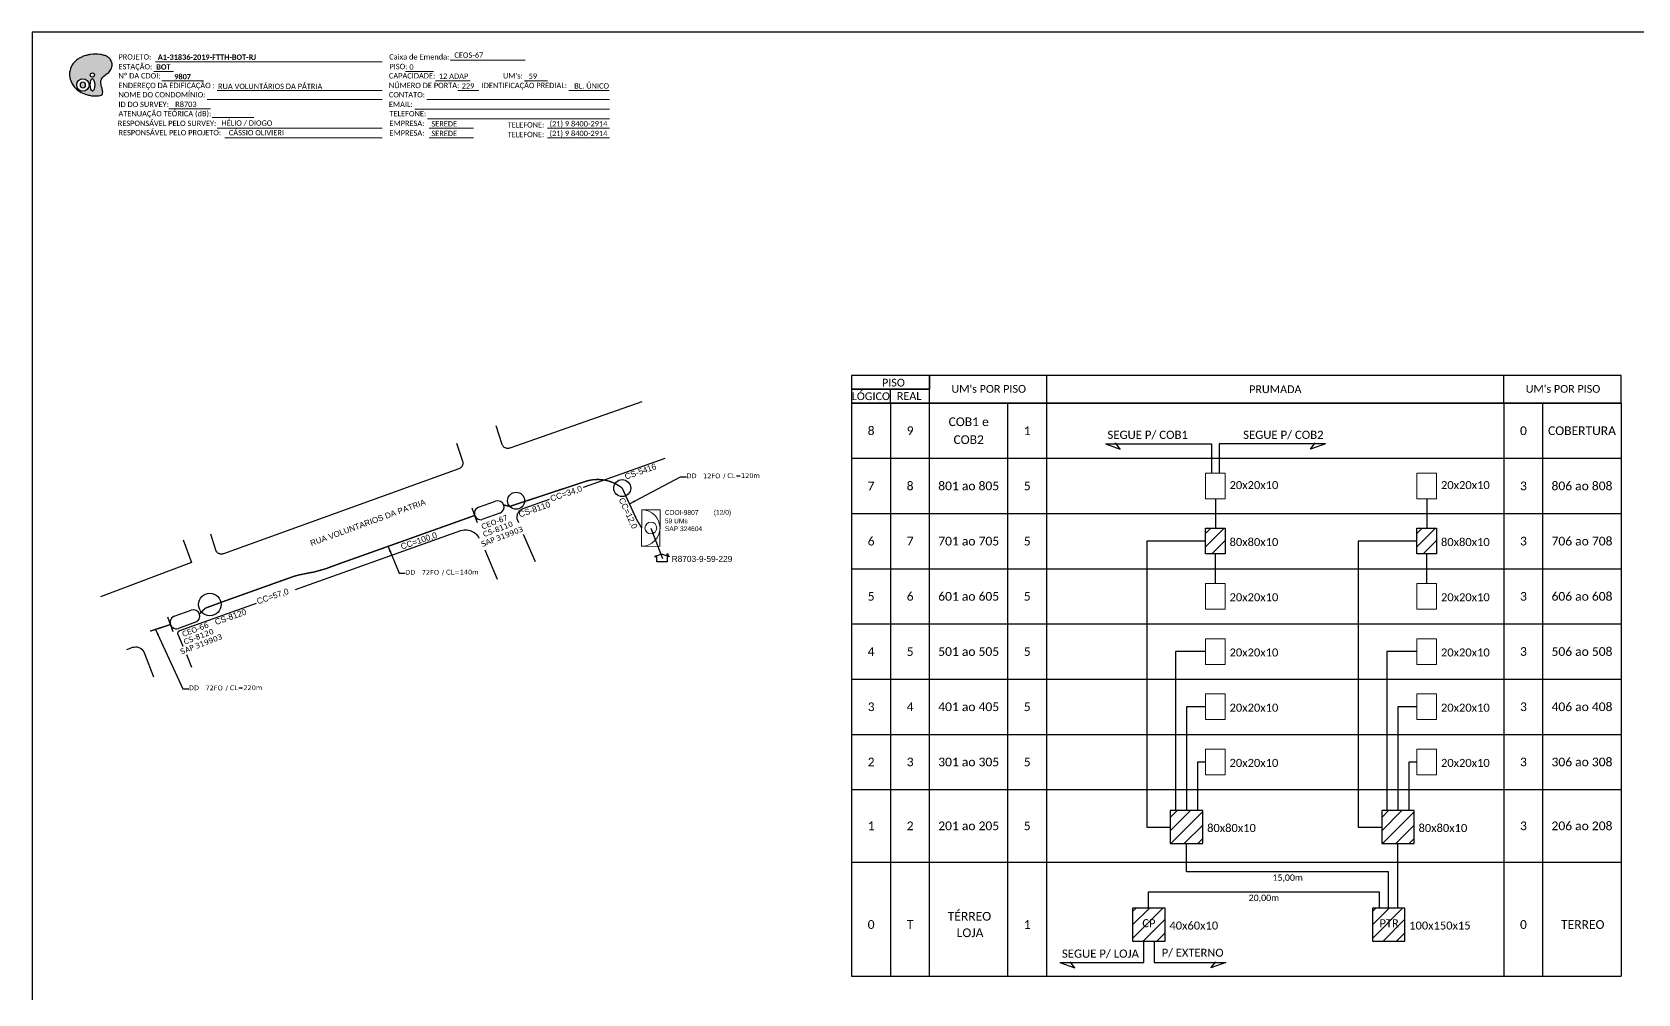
# Model space of a CAD drawing. Header units: millimetres. Extents: x 95 to 933, y 47 to 641.
# Drawn here: x 95 to 633, y 319 to 641 of the extents above; entities that cross this region are included whole.
import ezdxf
from ezdxf.enums import TextEntityAlignment as Align

# ---------------------------------------------------------------- set-up
doc = ezdxf.new("R2010")
doc.units = ezdxf.units.MM
doc.layers.add("20.0-LEGENDA DOS CDO'S", color=1, linetype='Continuous', lineweight=0)
doc.layers.add('20.1-CDO_INTERIOR', color=1, linetype='Continuous', lineweight=0)
for name, color, linetype in [('20.4-CEOS', 1, 'Continuous'), ('CAP a instalar', 1, 'Continuous'), ('label_cabos', 7, 'Continuous'), ('Legenda', 1, 'Continuous'), ('ml', 1, 'Continuous'), ('Segmento de Logradouro Texto', 238, 'Continuous'), ('surveys legendas', 7, 'Continuous')]:
    doc.layers.add(name, color=color, linetype=linetype)
doc.layers.add('DROP DE CLIENTE', color=140, linetype='Continuous', plot=False)
doc.layers.add('EXTRA', color=50, linetype='Continuous', plot=False)
doc.styles.add('ARIAL', font='arial.ttf')
doc.styles.add('DIGICADE', font='arial.ttf')
doc.styles.add('siredit', font='verdana.ttf')
doc.styles.add('WMF-Calibri0', font='calibri.ttf')
doc.styles.add('WMF-Calibri1', font='calibrib.ttf')
doc.dimstyles.new('CC', dxfattribs={"dimtxt": 0.8, "dimasz": 2, "dimexe": 0.18, "dimexo": 0.0625, "dimgap": 0.09, "dimtad": 0, "dimdec": 0, "dimrnd": 1, "dimzin": 0, "dimdsep": 46, "dimtxsty": 'siredit', "dimblk": 'NONE', "dimcen": 0, "dimse1": 1, "dimse2": 1, "dimsd1": 1, "dimsd2": 1, "dimclrt": 7, "dimadec": 0, "dimazin": 0, "dimtfac": 1, "dimtdec": 0, "dimtofl": 0, "dimtmove": 0, "dimatfit": 3, "dimfxl": 1, "dimtolj": 1, "dimtzin": 0, "dimarcsym": 0})

# ---------------------------------------------------------------- blocks, each defined once
blk = doc.blocks.new('OI')
h = blk.add_hatch(color=40)
edge = h.paths.add_edge_path()
edge.add_spline(control_points=[(4.35, -0.67), (3.92, -0.99), (3.26, -1.5), (2.81, -2.59), (2.9, -3.5), (3.06, -4.27), (3.31, -4.85), (3.37, -5.39), (3.4, -5.88), (3.2, -6.4), (2.54, -6.61), (1.65, -6.63), (0.55, -6.67), (-0.56, -6.42), (-1.61, -6.14), (-2.77, -5.61), (-3.92, -4.77), (-4.89, -3.7), (-5.34, -2.65), (-5.6, -1.94), (-5.85, -0.96), (-5.71, 0.47), (-5.1, 2.02), (-4.14, 3.02), (-3.3, 3.61), (-2.37, 4.16), (-1.36, 4.44), (-0.56, 4.7), (0.79, 4.85), (2.24, 4.97), (3.79, 4.57), (4.67, 4.21), (5.44, 3.65), (5.76, 2.99), (6.03, 2.21), (6.01, 1.46), (5.72, 0.64), (5.31, 0.08), (4.88, -0.38), (4.51, -0.55), (4.35, -0.67)], knot_values=[0, 0, 0, 0, 1.60434, 2.417191, 3.427595, 4.282808, 4.776746, 5.304182, 5.888771, 6.258406, 6.858137, 7.79129, 8.986195, 10.124242, 11.187857, 12.242908, 13.953784, 15.414161, 16.515391, 17.349188, 17.675853, 19.552021, 21.515531, 22.568638, 23.63245, 24.621084, 25.782718, 26.745347, 27.142653, 29.870543, 31.004649, 31.921532, 32.709589, 33.801391, 34.042471, 35.192333, 35.971461, 36.628871, 37.254359, 37.836911, 37.836911, 37.836911, 37.836911], degree=3, periodic=0)
h.paths.add_polyline_path([(1.13, -0.87, -1), (-0.04, -0.87, -1)], flags=16)
edge = h.paths.add_edge_path(flags=16)
edge.add_ellipse((0.56, -3.59), major_axis=(-0.02, 1.71), ratio=0.361305, start_angle=0, end_angle=360)
h.paths.add_polyline_path([(-0.36, -3.62, -1), (-3.8, -3.62, -1)], flags=16)
edge = h.paths.add_edge_path(flags=0)
edge.add_ellipse((-2.08, -3.62), major_axis=(0, 0.885), ratio=0.758294, start_angle=0, end_angle=360)
at = {"color": 40}
for centre, radius in [((-2.08, -3.62), 1.72), ((0.54, -0.87), 0.587)]:
    blk.add_circle(centre, radius, dxfattribs=at)
blk.add_ellipse((-2.08, -3.62), major_axis=(0, 0.885), ratio=0.758294, start_param=-3.141592653589792, end_param=3.141592653589792, dxfattribs=at)
blk.add_ellipse((0.56, -3.59), major_axis=(-0.02, 1.71), ratio=0.361305, dxfattribs=at)
at = {"color": 40, "start_tangent": (-0.800898, -0.598801), "end_tangent": (-0.800898, -0.598801)}
blk.add_spline([(4.35, -0.67), (3.2, -1.78), (2.9, -2.54), (2.92, -3.55), (3.12, -4.38), (3.28, -4.85), (3.37, -5.37), (3.35, -5.95), (3.2, -6.29), (2.66, -6.55), (1.73, -6.63), (0.54, -6.62), (-0.58, -6.41), (-1.6, -6.11), (-2.56, -5.67), (-3.95, -4.67), (-4.89, -3.56), (-5.37, -2.56), (-5.64, -1.78), (-5.72, -1.46), (-5.63, 0.42), (-4.84, 2.22), (-4.13, 2.99), (-3.27, 3.62), (-2.4, 4.09), (-1.3, 4.47), (-0.37, 4.72), (0.02, 4.77), (2.75, 4.8), (3.85, 4.53), (4.69, 4.16), (5.31, 3.68), (5.85, 2.73), (5.93, 2.5), (5.94, 1.35), (5.67, 0.62), (5.29, 0.08), (4.84, -0.36), (4.35, -0.67)], degree=3, dxfattribs=at)
blk = doc.blocks.new('CDOE_CT_POSTE')
at = {"layer": "20.0-LEGENDA DOS CDO'S", "color": 0, "style": 'ARIAL'}
for tag, p in [('CDO_N', (0.12, 5.25)), ('CORDOALHA', (0.12, 4.02)), ('SAP', (0.12, 2.96)), ('1:XX', (0.14, 1.23)), ('UMS', (0.14, 0.22))]:
    blk.add_attdef(tag, p, '', height=0.68, rotation=0.118, dxfattribs=at)
blk.add_attdef('FIBRAS_UTILIZADAS', text='', height=0.68, rotation=0.118, dxfattribs=at).set_placement((7.83, 5.26), align=Align.CENTER)
blk = doc.blocks.new('CDOI_PADRÃO')
at = {"layer": '20.1-CDO_INTERIOR', "color": 0, "lineweight": 18}
for p, q in [((3.07, 6.14), (-3.07, 6.14)), ((-3.07, 6.14), (-3.07, -6.14)), ((3.07, -6.14), (3.07, 6.14)), ((-3.07, -6.14), (3.07, -6.14))]:
    blk.add_line(p, q, dxfattribs=at)
for centre, major_axis, start_param, end_param in [((-3.07, 0), (4.34, 4.34), 3.926991, 7.068583), ((0, 0), (1.39, 1.39), 5.497787, 11.780972)]:
    blk.add_ellipse(centre, major_axis=major_axis, ratio=1, start_param=start_param, end_param=end_param, dxfattribs=at)
blk = doc.blocks.new('SURVEY_SURVEY')
for p, q in [((0, 0.0000127), (-0.0000126, 0.000009)), ((-0.0000126, 0.000009), (-0.0000086, 0.000009)), ((-0.0000086, 0), (-0.0000086, 0.000009)), ((0.0000086, 0), (-0.0000086, 0)), ((0, 0.0000127), (0.0000126, 0.000009)), ((0.0000084, 0.0000132), (0.0000098, 0.0000132)), ((0.0000084, 0.0000103), (0.0000084, 0.0000132)), ((0.0000126, 0.000009), (0.0000086, 0.000009)), ((0.0000086, 0.000009), (0.0000086, 0)), ((0.0000098, 0.0000132), (0.0000098, 0.0000099))]:
    blk.add_line(p, q)
blk = doc.blocks.new('LEGENDA DOS CABOS')
at = {"layer": 'EXTRA', "color": 0, "style": 'siredit'}
for tag, p in [('ID', (4.6, 0.97)), ('XX', (9.03, 0.97))]:
    blk.add_attdef(tag, text='', height=0.48, rotation=359.69, dxfattribs=at).set_placement(p, align=Align.MIDDLE_CENTER)
at = {"layer": 'Legenda', "color": 0, "style": 'siredit'}
for tag, p in [('TIPO_CABO', (1.31, 0)), ('CABO', (4.69, -0.05)), ('/', (6.81, -0.05)), ('METROS', (10.03, -0.05))]:
    blk.add_attdef(tag, text='', height=0.8, rotation=359.69, dxfattribs=at).set_placement(p, align=Align.MIDDLE_CENTER)
blk = doc.blocks.new('_None')

msp = doc.modelspace()

# ---------------------------------------------------------------- hatches: boundary and pattern name
h = msp.add_hatch()
h.set_pattern_fill('ANSI31', color=1, style=0)
h.set_pattern_definition([(45, (-763.5622, 191.2105), (-2.245064, 2.245064), [])])
h.paths.add_polyline_path([(494.8, 466.23), (494.8, 474.85), (488.17, 474.85), (488.17, 466.23)])
h = msp.add_hatch()
h.set_pattern_fill('ANSI31', color=1, style=0)
h.set_pattern_definition([(45, (-692.6953, 191.2105), (-2.245064, 2.245064), [])])
h.paths.add_polyline_path([(565.66, 466.23), (565.66, 474.85), (559.04, 474.85), (559.04, 466.23)])
h = msp.add_hatch()
h.set_pattern_fill('ANSI31', color=1, style=0)
h.set_pattern_definition([(45, (-706.6177, 209.717), (-2.245064, 2.245064), [])])
h.paths.add_polyline_path([(476.38, 380.21), (476.38, 369.17), (487.27, 369.17), (487.27, 380.21)])
h = msp.add_hatch()
h.set_pattern_fill('ANSI31', color=1, style=0)
h.set_pattern_definition([(45, (-635.7508, 209.717), (-2.245064, 2.245064), [])])
h.paths.add_polyline_path([(547.25, 380.21), (547.25, 369.17), (558.13, 369.17), (558.13, 380.21)])
h = msp.add_hatch()
h.set_pattern_fill('ANSI31', color=1, style=0)
h.set_pattern_definition([(45, (-1578.645, 243.702), (-2.245064, 2.245064), [])])
h.paths.add_polyline_path([(474.64, 336.47), (474.64, 347.51), (463.75, 347.51), (463.75, 336.47)])
h.paths.add_polyline_path([(465.45, 340.45), (473.32, 340.45), (473.32, 344.47), (465.45, 344.47)], flags=24)
h = msp.add_hatch()
h.set_pattern_fill('ANSI31', color=1, style=0)
h.set_pattern_definition([(45, (-1498.2742, 243.702), (-2.245064, 2.245064), [])])
h.paths.add_polyline_path([(555.01, 336.47), (555.01, 347.51), (544.13, 347.51), (544.13, 336.47)])
h.paths.add_polyline_path([(545.82, 340.45), (553.7, 340.45), (553.7, 344.47), (545.82, 344.47)], flags=24)

# ---------------------------------------------------------------- linework, layer by layer
for p, q in [((369.56, 516.8), (369.56, 324.71)), ((395.72, 516.8), (588.21, 516.8)), ((369.56, 362.93), (627.45, 362.93)), ((369.56, 324.71), (627.45, 324.71))]:
    msp.add_line(p, q)
for points in [[(94.87, 47.16), (933.44, 47.16), (933.44, 641.16), (94.87, 641.16), (94.87, 47.16)], [(395.72, 516.8), (627.45, 516.8), (627.45, 526.1), (395.72, 526.1), (395.72, 526.1), (395.72, 521.45)], [(434.96, 516.8), (434.96, 526.1)], [(588.21, 516.8), (588.21, 526.1)], [(369.56, 516.8), (627.45, 516.8)], [(369.56, 516.8), (627.45, 516.8)], [(627.45, 516.8), (369.56, 516.8)], [(627.45, 516.8), (369.56, 516.8)], [(369.56, 516.8), (627.45, 516.8)], [(369.56, 516.8), (627.45, 516.8)], [(382.64, 516.8), (382.64, 521.45)], [(382.64, 516.8), (382.64, 324.71)], [(395.72, 324.71), (395.72, 516.8)], [(421.88, 324.71), (421.88, 516.8)], [(434.96, 324.71), (434.96, 516.8)], [(588.21, 516.8), (588.21, 324.71)], [(601.29, 324.71), (601.29, 516.8)], [(627.45, 516.8), (627.45, 324.71)], [(369.56, 498.3), (627.45, 498.3)], [(369.56, 479.79), (627.45, 479.79)], [(369.56, 479.79), (627.45, 479.79)], [(369.56, 479.79), (627.45, 479.79)], [(369.56, 461.29), (627.45, 461.29)], [(369.56, 442.78), (627.45, 442.78)], [(369.56, 424.27), (627.45, 424.27)], [(369.56, 405.77), (627.45, 405.77)], [(369.56, 387.26), (627.45, 387.26)]]:
    msp.add_lwpolyline(points)
at = {"color": 7, "lineweight": 0}
for points in [[(136.21, 631.22), (212.18, 631.22)], [(235.02, 631.71), (260.16, 631.71)], [(135.7, 627.94), (142.25, 627.94)], [(138.36, 624.87), (152.3, 624.87)], [(219.98, 627.99), (229.46, 627.99)], [(230.03, 624.87), (241.65, 624.87)], [(259.97, 624.87), (267.64, 624.87)], [(156.93, 621.64), (212.18, 621.64)], [(237.61, 621.64), (244.56, 621.64)], [(274.79, 621.64), (288.34, 621.64)], [(140.68, 615.46), (154.62, 615.46)], [(153.52, 618.52), (212.18, 618.52)], [(223.11, 615.29), (288.37, 615.29)], [(227.15, 618.52), (288.37, 618.52)], [(155.21, 612.49), (169.16, 612.49)], [(156.93, 608.94), (212.18, 608.94)], [(227.39, 612.05), (288.37, 612.05)], [(228, 608.94), (242.8, 608.94)], [(267.6, 608.94), (288.37, 608.94)], [(159.42, 605.7), (212.18, 605.7)], [(228, 605.7), (242.8, 605.7)], [(267.6, 605.7), (288.37, 605.7)]]:
    msp.add_lwpolyline(points, dxfattribs=at)
at = {"color": 0}
for points in [[(369.56, 521.45), (395.72, 521.45), (395.72, 526.1), (369.56, 526.1)], [(369.56, 516.8), (395.72, 516.8), (395.72, 521.45), (369.56, 521.45)]]:
    msp.add_lwpolyline(points, close=True, dxfattribs=at)
at = {"linetype": 'Continuous'}
for points in [[(299.23, 517.21), (255.01, 501.72), (255, 501.71), (254.8, 501.65), (254.59, 501.62), (254.38, 501.6), (254.17, 501.61), (253.96, 501.64), (253.76, 501.69), (253.56, 501.76), (253.38, 501.85), (253.2, 501.96), (253.03, 502.09), (252.88, 502.24), (252.75, 502.4), (252.63, 502.57), (252.53, 502.76), (252.46, 502.95), (250.47, 509.17)], [(237.13, 503.4), (239.15, 497.29), (239.19, 497.15), (239.23, 496.95), (239.25, 496.74), (239.24, 496.53), (239.22, 496.32), (239.17, 496.12), (239.1, 495.92), (239.01, 495.73), (238.9, 495.55), (238.78, 495.38), (238.63, 495.23), (238.47, 495.09), (238.3, 494.97), (238.12, 494.87), (237.93, 494.79), (159, 466.31)], [(286.08, 490.9), (307.09, 498.37)], [(279.64, 488.62), (286.08, 490.9), (286.08, 490.9)], [(257.97, 476.65), (257.69, 477.43), (257.59, 477.73), (257.51, 478.03), (257.46, 478.34), (257.45, 478.66), (257.47, 478.97), (257.52, 479.28), (257.61, 479.58), (257.73, 479.87), (257.87, 480.15), (258.05, 480.41), (258.25, 480.65), (258.47, 480.87), (258.72, 481.07), (258.98, 481.24), (259.26, 481.38), (259.49, 481.46), (268.27, 484.58)], [(183.15, 454.33), (238.63, 474.05), (238.63, 474.05)], [(238.63, 474.05), (239.13, 474.19), (239.64, 474.28), (240.16, 474.31), (240.68, 474.29), (241.19, 474.21), (241.69, 474.09), (242.18, 473.91), (242.64, 473.68), (243.08, 473.4), (243.49, 473.08), (243.86, 472.71), (244.19, 472.32), (244.47, 471.88), (244.65, 471.54)], [(145.53, 470.97), (148.27, 463.34), (117.79, 451.91)], [(163.93, 468.09), (159, 466.31), (158.98, 466.3), (158.78, 466.24), (158.57, 466.2), (158.37, 466.19), (158.16, 466.2), (157.95, 466.22), (157.75, 466.27), (157.55, 466.34), (157.36, 466.44), (157.18, 466.55), (157.02, 466.67), (156.87, 466.82), (156.73, 466.98), (156.61, 467.15), (156.51, 467.34), (156.44, 467.53), (154.76, 472.84)], [(263.56, 463.55), (259.6, 472.73)], [(246.62, 467.6), (250.73, 457.82)], [(145.29, 435.77), (143.82, 439.24), (143.8, 439.28), (143.77, 439.38), (143.75, 439.48), (143.74, 439.59), (143.74, 439.69), (143.75, 439.79), (143.78, 439.9), (143.81, 440), (143.85, 440.09), (143.91, 440.18), (143.97, 440.26), (144.04, 440.34), (144.12, 440.41), (144.21, 440.47), (144.3, 440.52), (144.39, 440.56), (170.11, 449.69)], [(126.58, 434.23), (128.6, 434.95), (128.8, 435.01), (128.96, 435.05)], [(132.53, 432.87), (135.6, 425.1)], [(145.5, 435.27), (145.29, 435.77)], [(148.4, 428.22), (146.68, 432.4)]]:
    msp.add_lwpolyline(points, dxfattribs=at)
at = {"color": 3}
for points in [[(454.62, 503.2), (490.22, 503.2), (490.22, 493.31)], [(454.62, 503.2), (459.61, 501.4)], [(459.61, 501.4), (458.02, 503.47)], [(528.35, 503.2), (492.75, 503.2), (492.75, 493.31)], [(523.36, 501.4), (524.95, 503.47)], [(528.35, 503.2), (523.36, 501.4)], [(491.49, 484.69), (491.49, 474.81)], [(562.35, 484.69), (562.35, 474.81)], [(488.17, 470.52), (468.48, 470.52), (468.48, 374.69), (476.38, 374.69)], [(559.04, 470.52), (539.35, 470.52), (539.35, 374.69), (547.25, 374.69)], [(491.49, 456.34), (491.49, 466.23)], [(562.35, 456.34), (562.35, 466.23)], [(488.17, 433.53), (478.14, 433.53), (478.14, 380.21)], [(559.04, 433.53), (549.01, 433.53), (549.01, 380.21)], [(488.17, 415.02), (481.82, 415.02), (481.82, 380.21)], [(559.04, 415.02), (552.69, 415.02), (552.69, 380.21)], [(488.17, 396.5), (485.5, 396.5), (485.5, 380.21)], [(559.04, 396.5), (556.37, 396.5), (556.37, 380.21)], [(549.57, 347.51), (549.57, 359.68), (481.82, 359.68), (481.82, 369.17)], [(552.69, 347.51), (552.69, 369.17)], [(546.45, 347.51), (546.45, 352.9), (469.01, 352.9), (469.01, 347.51)], [(439.36, 329.28), (467.48, 329.28), (467.48, 336.47)], [(439.36, 329.28), (444.35, 327.48)], [(444.35, 327.48), (442.76, 329.55)]]:
    msp.add_lwpolyline(points, dxfattribs=at)
at = {"color": 0, "lineweight": 0}
for points in [[(488.17, 484.69), (494.8, 484.69), (494.8, 493.31), (488.17, 493.31)], [(559.04, 484.69), (565.66, 484.69), (565.66, 493.31), (559.04, 493.31)], [(488.17, 456.34), (494.8, 456.34), (494.8, 447.72), (488.17, 447.72)], [(559.04, 456.34), (565.66, 456.34), (565.66, 447.72), (559.04, 447.72)], [(488.17, 437.84), (494.8, 437.84), (494.8, 429.22), (488.17, 429.22)], [(559.04, 437.84), (565.66, 437.84), (565.66, 429.22), (559.04, 429.22)], [(488.17, 419.33), (494.8, 419.33), (494.8, 410.71), (488.17, 410.71)], [(559.04, 419.33), (565.66, 419.33), (565.66, 410.71), (559.04, 410.71)], [(488.17, 400.82), (494.8, 400.82), (494.8, 392.2), (488.17, 392.2)], [(559.04, 400.82), (565.66, 400.82), (565.66, 392.2), (559.04, 392.2)]]:
    msp.add_lwpolyline(points, close=True, dxfattribs=at)
at = {"color": 10}
for points in [[(488.17, 474.85), (494.8, 474.85), (494.8, 466.23), (488.17, 466.23)], [(559.04, 474.85), (565.66, 474.85), (565.66, 466.23), (559.04, 466.23)], [(487.27, 380.21), (476.38, 380.21), (476.38, 369.17), (487.27, 369.17)], [(558.13, 380.21), (547.25, 380.21), (547.25, 369.17), (558.13, 369.17)], [(555.01, 347.51), (544.13, 347.51), (544.13, 336.47), (555.01, 336.47)]]:
    msp.add_lwpolyline(points, close=True, dxfattribs=at)
at = {"linetype": 'Continuous'}
msp.add_lwpolyline([(128.96, 435.05, -0.39006), (132.53, 432.87, -0.550214)], format="xyb", dxfattribs=at)
at = {"color": 1}
msp.add_lwpolyline([(474.64, 347.51), (463.75, 347.51), (463.75, 336.47), (474.64, 336.47)], close=True, dxfattribs=at)
for points in [[(470.92, 336.47), (470.92, 329.28), (495, 329.28)], [(490.01, 327.48), (491.6, 329.55)], [(495, 329.28), (490.01, 327.48)]]:
    msp.add_lwpolyline(points, dxfattribs=at)
at = {"layer": '20.4-CEOS', "color": 5}
for p, q in [((244.52, 481.88), (250.18, 483.93)), ((251.64, 479.89), (245.98, 477.85))]:
    msp.add_line(p, q, dxfattribs=at)
at = {"layer": '20.4-CEOS', "color": 7}
for p, q in [((142.54, 445.33), (148.2, 447.37)), ((149.65, 443.34), (143.99, 441.29))]:
    msp.add_line(p, q, dxfattribs=at)
at = {"layer": '20.4-CEOS', "color": 5}
msp.add_lwpolyline([(244.11, 476.71), (242.35, 481.57)], dxfattribs=at)
at = {"layer": '20.4-CEOS', "color": 7}
msp.add_lwpolyline([(142.12, 440.15), (140.37, 445.02)], dxfattribs=at)
at = {"layer": '20.4-CEOS', "color": 5}
for centre, start, end in [((245.25, 479.87), 109.8317, 289.8317), ((250.91, 481.91), 289.8317, 109.8317)]:
    msp.add_arc(centre, 2.15, start, end, dxfattribs=at)
at = {"layer": '20.4-CEOS', "color": 7}
for centre, start, end in [((148.93, 445.35), 289.8317, 109.8317), ((143.26, 443.31), 109.8317, 289.8317)]:
    msp.add_arc(centre, 2.15, start, end, dxfattribs=at)
at = {"layer": 'CAP a instalar', "color": 1, "ltscale": 7, "const_width": 0.467}
msp.add_lwpolyline([(254.99, 482.19), (280.91, 490.73, -0.242567), (292.67, 488.3, -0.692745)], format="xyb", dxfattribs=at)
for points in [[(292.67, 488.3), (297.53, 477.72), (299.2, 474.93)], [(254.99, 482.19), (252.93, 482.64)]]:
    msp.add_lwpolyline(points, dxfattribs=at)
at = {"layer": 'CAP a instalar', "color": 7, "ltscale": 7, "const_width": 0.467}
for points in [[(196.98, 462.65), (243.23, 479.14)], [(159.68, 450.55), (182.49, 458.69)], [(150.94, 446.08), (152.98, 448.09)], [(152.98, 448.09), (159.68, 450.55)], [(134.41, 440.35), (141.25, 442.58)]]:
    msp.add_lwpolyline(points, dxfattribs=at)
for points in [[(196.98, 462.65, -0.061326), (185.74, 459.49, -0.539236)], [(182.49, 458.69, -0.037918), (185.74, 459.49, -0.037918)]]:
    msp.add_lwpolyline(points, format="xyb", dxfattribs=at)
at = {"layer": 'DROP DE CLIENTE'}
msp.add_lwpolyline([(302.27, 474.93), (306.2, 464.66)], dxfattribs=at)
at = {"layer": 'ml', "color": 5}
for centre, radius in [((292.67, 488.3), 2.85), ((257.12, 484.09), 2.85), ((154.46, 449.27), 3.77)]:
    msp.add_circle(centre, radius, dxfattribs=at)

# ---------------------------------------------------------------- block references
at = {"color": 7, "xscale": 1.213923925163967, "yscale": 1.213923925163954, "zscale": 1.213923925163967, "rotation": 0.1532896023949059}
msp.add_blockref('OI', (114.41, 627.85), dxfattribs=at)
at = {"layer": 'CAP a instalar', "color": 1, "ltscale": 7, "rotation": 359.865006255441}
msp.add_blockref('CDOI_PADRÃO', (302.27, 474.93), dxfattribs=at)
at = {"layer": 'CAP a instalar', "color": 1, "ltscale": 7}
ref = msp.add_blockref('CDOE_CT_POSTE', (306.44, 467.23), dxfattribs=dict(at, xscale=2.348476415905131, yscale=2.348476415500045, zscale=2.348476415880248, rotation=357.6088932335028))
ref.add_attrib('CDO_N', 'CDOI-9807', (306.96, 479.35), dxfattribs={"layer": "20.0-LEGENDA DOS CDO'S", "color": 0, "height": 1.597, "rotation": 359.9431, "style": 'ARIAL'})
ref.add_attrib('CORDOALHA', '59 UMs', (306.95, 476.51), dxfattribs={"layer": "20.0-LEGENDA DOS CDO'S", "color": 0, "height": 1.597, "rotation": 359.9431, "style": 'ARIAL'})
ref.add_attrib('SAP', 'SAP 324604', (306.95, 473.9), dxfattribs={"layer": "20.0-LEGENDA DOS CDO'S", "color": 0, "height": 1.597, "rotation": 359.9431, "style": 'ARIAL'})
ref.add_attrib('FIBRAS_UTILIZADAS', '(12/0)', dxfattribs={"layer": "20.0-LEGENDA DOS CDO'S", "color": 0, "height": 1.597, "rotation": 359.9431, "style": 'ARIAL'}).set_placement((326.26, 479.37), align=Align.CENTER)
at = {"layer": 'label_cabos'}
ref = msp.add_blockref('LEGENDA DOS CABOS', (313.29, 492.43), dxfattribs=dict(at, xscale=2.000000000023084, yscale=2, zscale=2.000000000000556, rotation=0.4583684524426541))
ref.add_attrib('CABO', '12FO', dxfattribs={"layer": 'Legenda', "color": 0, "height": 1.6, "rotation": 0.1484, "style": 'siredit'}).set_placement((322.66, 492.4), align=Align.MIDDLE_CENTER)
ref.add_attrib('METROS', 'CL=120m', dxfattribs={"layer": 'Legenda', "color": 0, "height": 1.6, "rotation": 0.1484, "style": 'siredit'}).set_placement((333.35, 492.49), align=Align.MIDDLE_CENTER)
ref.add_attrib('/', '/', dxfattribs={"layer": 'Legenda', "color": 0, "height": 1.6, "rotation": 0.1484, "style": 'siredit'}).set_placement((326.9, 492.43), align=Align.MIDDLE_CENTER)
ref.add_attrib('TIPO_CABO', 'DD', dxfattribs={"layer": 'Legenda', "color": 0, "height": 1.6, "rotation": 0.1484, "style": 'siredit'}).set_placement((315.91, 492.44), align=Align.MIDDLE_CENTER)
ref = msp.add_blockref('LEGENDA DOS CABOS', (218.99, 460.1), dxfattribs=dict(at, xscale=2.000000000023084, yscale=2, zscale=2.000000000000556, rotation=0.4583684524426541))
ref.add_attrib('CABO', '72FO', dxfattribs={"layer": 'Legenda', "color": 0, "height": 1.6, "rotation": 0.1484, "style": 'siredit'}).set_placement((228.37, 460.07), align=Align.MIDDLE_CENTER)
ref.add_attrib('METROS', 'CL=140m', dxfattribs={"layer": 'Legenda', "color": 0, "height": 1.6, "rotation": 0.1484, "style": 'siredit'}).set_placement((239.06, 460.15), align=Align.MIDDLE_CENTER)
ref.add_attrib('/', '/', dxfattribs={"layer": 'Legenda', "color": 0, "height": 1.6, "rotation": 0.1484, "style": 'siredit'}).set_placement((232.61, 460.1), align=Align.MIDDLE_CENTER)
ref.add_attrib('TIPO_CABO', 'DD', dxfattribs={"layer": 'Legenda', "color": 0, "height": 1.6, "rotation": 0.1484, "style": 'siredit'}).set_placement((221.62, 460.11), align=Align.MIDDLE_CENTER)
ref = msp.add_blockref('LEGENDA DOS CABOS', (146.51, 421.35), dxfattribs=dict(at, xscale=2.000000000023084, yscale=2, zscale=2.000000000000556, rotation=0.4583684524426541))
ref.add_attrib('CABO', '72FO', dxfattribs={"layer": 'Legenda', "color": 0, "height": 1.6, "rotation": 0.1484, "style": 'siredit'}).set_placement((155.88, 421.32), align=Align.MIDDLE_CENTER)
ref.add_attrib('METROS', 'CL=220m', dxfattribs={"layer": 'Legenda', "color": 0, "height": 1.6, "rotation": 0.1484, "style": 'siredit'}).set_placement((166.57, 421.41), align=Align.MIDDLE_CENTER)
ref.add_attrib('/', '/', dxfattribs={"layer": 'Legenda', "color": 0, "height": 1.6, "rotation": 0.1484, "style": 'siredit'}).set_placement((160.12, 421.35), align=Align.MIDDLE_CENTER)
ref.add_attrib('TIPO_CABO', 'DD', dxfattribs={"layer": 'Legenda', "color": 0, "height": 1.6, "rotation": 0.1484, "style": 'siredit'}).set_placement((149.13, 421.36), align=Align.MIDDLE_CENTER)
at = {"layer": 'surveys legendas', "color": 0, "xscale": 200000, "yscale": 200000, "zscale": 200000}
msp.add_blockref('SURVEY_SURVEY', (306.04, 463.59), dxfattribs=at)

# ---------------------------------------------------------------- texts
at = {"color": 7, "lineweight": 0, "style": 'WMF-Calibri0'}
for s, height, p in [('PROJETO:', 1.793, (123.81, 631.97)), ('ESTAÇÃO:', 1.793, (123.81, 628.69)), ('Caixa de Emenda:', 1.7927, (214.57, 631.97)), ('PISO:', 1.793, (214.64, 628.73)), ('Nº DA CDOI:', 1.7927, (123.81, 625.62)), ('ENDEREÇO DA EDIFICAÇÃO :', 1.7927, (123.81, 622.38)), ('CAPACIDADE:', 1.7927, (214.46, 625.62)), ('NÚMERO DE PORTA:', 1.7927, (214.46, 622.38)), ('IDENTIFICAÇÃO PREDIAL:', 1.7927, (245.54, 622.38)), ("UM's:", 1.793, (252.7, 625.62)), ('NOME DO CONDOMÍNIO:', 1.7927, (123.81, 619.27)), ('CONTATO:', 1.793, (214.46, 619.27)), ('ATENUAÇÃO TEÓRICA (dB):', 1.7927, (123.81, 612.92)), ('ID DO SURVEY:', 1.7927, (123.81, 616.03)), ('EMAIL:', 1.793, (214.46, 616.03)), ('TELEFONE:', 1.793, (214.64, 612.92)), ('RESPONSÁVEL PELO SURVEY:', 1.7927, (123.57, 609.68)), ('RESPONSÁVEL PELO PROJETO:', 1.7927, (123.81, 606.57)), ('EMPRESA:', 1.793, (214.64, 609.68)), ('EMPRESA:', 1.793, (214.64, 606.45)), ('TELEFONE:', 1.793, (254.24, 609.18)), ('TELEFONE:', 1.793, (254.24, 605.94))]:
    msp.add_text(s, height=height, dxfattribs=at).set_placement(p)
at = {"color": 7}
for s, height, style, p in [('BOT', 1.793, 'WMF-Calibri1', (136.49, 628.59)), ('A1-31836-2019-FTTH-BOT-RJ', 1.7927, 'WMF-Calibri1', (137.01, 631.87)), ('0', 1.79, 'WMF-Calibri0', (221.33, 628.58)), ('CEOS-67', 1.793, 'WMF-Calibri0', (236.42, 632.55)), ('RUA VOLUNTÁRIOS DA PÁTRIA', 1.7927, 'WMF-Calibri0', (157.19, 622.1)), ('12 ADAP', 1.793, 'WMF-Calibri0', (231.2, 625.49)), ('59', 1.793, 'WMF-Calibri0', (261.32, 625.47)), ('BL. ÚNICO', 1.793, 'WMF-Calibri0', (276.57, 622.23)), ('229', 1.793, 'WMF-Calibri0', (238.86, 622.23)), ('   R8703', 1.793, 'WMF-Calibri0', (140.94, 616.07)), ('HÉLIO / DIOGO', 1.7927, 'WMF-Calibri0', (158.33, 609.78)), ('CÁSSIO OLIVIERI', 1.7927, 'WMF-Calibri0', (160.82, 606.54)), ('SEREDE', 1.793, 'WMF-Calibri0', (228.7, 609.54)), ('(21) 9 8400-2914', 1.7927, 'WMF-Calibri0', (268.31, 609.54)), ('(21) 9 8400-2914', 1.7927, 'WMF-Calibri0', (268.31, 606.3)), ('SEREDE', 1.793, 'WMF-Calibri0', (228.7, 606.3)), ('SEGUE P/ COB1', 2.742, 'WMF-Calibri0', (455.31, 504.81)), ('SEGUE P/ COB2', 2.742, 'WMF-Calibri0', (500.79, 504.81)), ('20x20x10', 2.682, 'WMF-Calibri0', (496.25, 487.98)), ('20x20x10', 2.682, 'WMF-Calibri0', (567.11, 487.98)), ('80x80x10', 2.682, 'WMF-Calibri0', (496.25, 468.89)), ('80x80x10', 2.682, 'WMF-Calibri0', (567.11, 468.89)), ('20x20x10', 2.682, 'WMF-Calibri0', (496.25, 450.38)), ('20x20x10', 2.682, 'WMF-Calibri0', (567.11, 450.38)), ('20x20x10', 2.682, 'WMF-Calibri0', (496.25, 431.88)), ('20x20x10', 2.682, 'WMF-Calibri0', (567.11, 431.88)), ('20x20x10', 2.682, 'WMF-Calibri0', (496.25, 413.37)), ('20x20x10', 2.682, 'WMF-Calibri0', (567.11, 413.37)), ('20x20x10', 2.682, 'WMF-Calibri0', (496.25, 394.86)), ('20x20x10', 2.682, 'WMF-Calibri0', (567.11, 394.86)), ('80x80x10', 2.682, 'WMF-Calibri0', (488.72, 373.04)), ('80x80x10', 2.682, 'WMF-Calibri0', (559.58, 373.04)), ('40x60x10', 2.682, 'WMF-Calibri0', (476.09, 340.34)), ('PTR', 2.682, 'WMF-Calibri0', (546.49, 341.13)), ('100x150x15', 2.682, 'WMF-Calibri0', (556.46, 340.34)), ('SEGUE P/ LOJA', 2.742, 'WMF-Calibri0', (440.05, 330.89)), ('P/ EXTERNO', 2.682, 'WMF-Calibri0', (473.5, 331.24))]:
    msp.add_text(s, height=height, dxfattribs=dict(at, style=style)).set_placement(p)
for s, height, style, p in [('9807', 1.793, 'WMF-Calibri1', (145.33, 625.33)), ('CP', 2.682, 'WMF-Calibri0', (469.2, 341.13))]:
    msp.add_text(s, height=height, dxfattribs=dict(at, style=style)).set_placement(p, align=Align.CENTER)
at = {"color": 0, "style": 'WMF-Calibri0'}
for s, height, p in [('     PISO', 2.6, (375.17, 522.37)), ("UM's POR PISO", 2.5999, (403.01, 520.27)), ("UM's POR PISO", 2.5999, (595.5, 520.27)), ('  LÓGICO', 2.6, (367.77, 517.81)), ('    REAL', 2.6, (381.06, 517.88))]:
    msp.add_text(s, height=height, dxfattribs=at).set_placement(p)
msp.add_text('PRUMADA', height=2.6, dxfattribs=at).set_placement((511.58, 521.45), align=Align.MIDDLE_CENTER)
at = {"color": 7, "linetype": 'Continuous', "style": 'WMF-Calibri0'}
for s, height, p in [('COB1 e', 2.911, (408.8, 510.55)), ('8', 2.91, (376.1, 507.55)), ('9', 2.91, (389.18, 507.55)), ('COB2', 2.911, (408.8, 504.55)), ('1', 2.91, (428.42, 507.55)), ('0', 2.91, (594.75, 507.55)), ('COBERTURA', 2.911, (614.37, 507.55)), ('7', 2.91, (376.1, 489.05)), ('8', 2.91, (389.18, 489.05)), ('801 ao 805', 2.911, (408.8, 489.05)), ('5', 2.91, (428.42, 489.05)), ('3', 2.91, (594.75, 489.05)), ('806 ao 808', 2.911, (614.37, 489.05)), ('6', 2.91, (376.1, 470.54)), ('7', 2.91, (389.18, 470.54)), ('701 ao 705', 2.911, (408.8, 470.54)), ('5', 2.91, (428.42, 470.54)), ('3', 2.91, (594.75, 470.54)), ('706 ao 708', 2.911, (614.37, 470.54)), ('5', 2.91, (376.1, 452.03)), ('6', 2.91, (389.18, 452.03)), ('601 ao 605', 2.911, (408.8, 452.03)), ('5', 2.91, (428.42, 452.03)), ('3', 2.91, (594.75, 452.03)), ('606 ao 608', 2.911, (614.37, 452.03)), ('4', 2.91, (376.1, 433.53)), ('5', 2.91, (389.18, 433.53)), ('501 ao 505', 2.911, (408.8, 433.53)), ('5', 2.91, (428.42, 433.53)), ('3', 2.91, (594.75, 433.53)), ('506 ao 508', 2.911, (614.37, 433.53)), ('3', 2.91, (376.1, 415.02)), ('4', 2.91, (389.18, 415.02)), ('401 ao 405', 2.911, (408.8, 415.02)), ('5', 2.91, (428.42, 415.02)), ('3', 2.91, (594.75, 415.02)), ('406 ao 408', 2.911, (614.37, 415.02)), ('2', 2.91, (376.1, 396.51)), ('3', 2.91, (389.18, 396.51)), ('301 ao 305', 2.911, (408.8, 396.51)), ('5', 2.91, (428.42, 396.51)), ('3', 2.91, (594.75, 396.51)), ('306 ao 308', 2.911, (614.37, 396.51)), ('1', 2.91, (376.1, 375.1)), ('2', 2.91, (389.18, 375.1)), ('201 ao 205', 2.911, (408.8, 375.1)), ('5', 2.91, (428.42, 375.1)), ('3', 2.91, (594.75, 375.1)), ('206 ao 208', 2.911, (614.37, 375.1)), ('TÉRREO', 2.911, (409.06, 344.79)), ('0', 2.91, (376.1, 342.03)), ('T', 2.91, (389.18, 342.03)), ('LOJA', 2.911, (409.26, 339.26)), ('1', 2.91, (428.42, 342.03)), ('0', 2.91, (594.75, 342.03)), ('TERREO', 2.911, (614.63, 342.03))]:
    msp.add_text(s, height=height, dxfattribs=at).set_placement(p, align=Align.MIDDLE_CENTER)
at = {"color": 3, "style": 'WMF-Calibri0'}
for s, p in [('15,00m', (515.7, 357.74)), ('20,00m', (507.73, 350.96))]:
    msp.add_text(s, height=2.124, dxfattribs=at).set_placement(p, align=Align.MIDDLE_CENTER)
at = {"layer": '20.4-CEOS', "color": 5, "style": 'siredit'}
for tag, text, p in [('CEO-67', 'CEOSXXX', (249.56, 477.79)), ('CS-', 'CS-XXXX', (247.69, 474.31)), ('8110', 'CS-XXXX', (252.66, 476.18))]:
    msp.add_attdef(tag, text=text, height=1.817, rotation=20.9295, dxfattribs=at).set_placement(p, align=Align.TOP_CENTER)
for tag, p in [('319903', (254.92, 473.04)), ('SAP', (247.69, 470.3))]:
    msp.add_attdef(tag, text='', height=1.82, rotation=20.9295, dxfattribs=at).set_placement(p, align=Align.MIDDLE_CENTER)
at = {"layer": '20.4-CEOS', "color": 7, "style": 'siredit'}
for tag, text, p in [('CEO-66', 'CEOSXXX', (149.24, 441.77)), ('CS-', 'CS-XXXX', (147.36, 438.29)), ('8120', 'CS-XXXX', (152.34, 440.16))]:
    msp.add_attdef(tag, text=text, height=1.817, rotation=20.9295, dxfattribs=at).set_placement(p, align=Align.TOP_CENTER)
for tag, p in [('319903', (154.06, 436.96)), ('SAP', (146.83, 434.22))]:
    msp.add_attdef(tag, text='', height=1.82, rotation=20.9295, dxfattribs=at).set_placement(p, align=Align.MIDDLE_CENTER)
at = {"layer": 'Segmento de Logradouro Texto', "color": 4, "linetype": 'Continuous', "style": 'DIGICADE'}
msp.add_text('RUA VOLUNTARIOS DA PATRIA', height=1.9394, rotation=20, dxfattribs=at).set_placement((188.51, 468.85))
at = {"layer": 'surveys legendas', "color": 5, "style": 'ARIAL'}
for s, p in [('CS-5416', (293.91, 491.14)), ('CS-8110', (258.37, 478.45)), ('CS-8120', (156.53, 442.39))]:
    msp.add_text(s, height=2, rotation=19.2105, dxfattribs=at).set_placement(p)
at = {"layer": 'surveys legendas', "color": 0, "style": 'ARIAL'}
for s, rotation, p in [('CC=34,0', 18.7692, (268.94, 483.78)), ('CC=12,0', 295.0241, (291.42, 484.5)), ('CC=100,0', 18.7692, (218.82, 467.69)), ('CC=57,0', 18.7692, (170.56, 449.34))]:
    msp.add_text(s, height=2, rotation=rotation, dxfattribs=at).set_placement(p)
msp.add_text('R8703-9-59-229', height=2, dxfattribs=at).set_placement((309.23, 463.59))

# ---------------------------------------------------------------- leaders
at = {"layer": 'label_cabos', "annotation_type": 0, "has_hookline": 1, "hookline_direction": 1, "horizontal_direction": (-0.999997, -0.002241, 0)}
for points in [[(295.1, 483.01), (312.22, 492.09), (314.22, 492.09)], [(214.17, 468.77), (217.92, 459.75), (219.92, 459.76)], [(136.27, 440.97), (145.44, 421.01), (147.44, 421.01)]]:
    msp.add_leader(points, dimstyle='CC', override={"dimgap": 0.09, "dimtad": 0}, dxfattribs=at)

doc.saveas('drawing.dxf')
